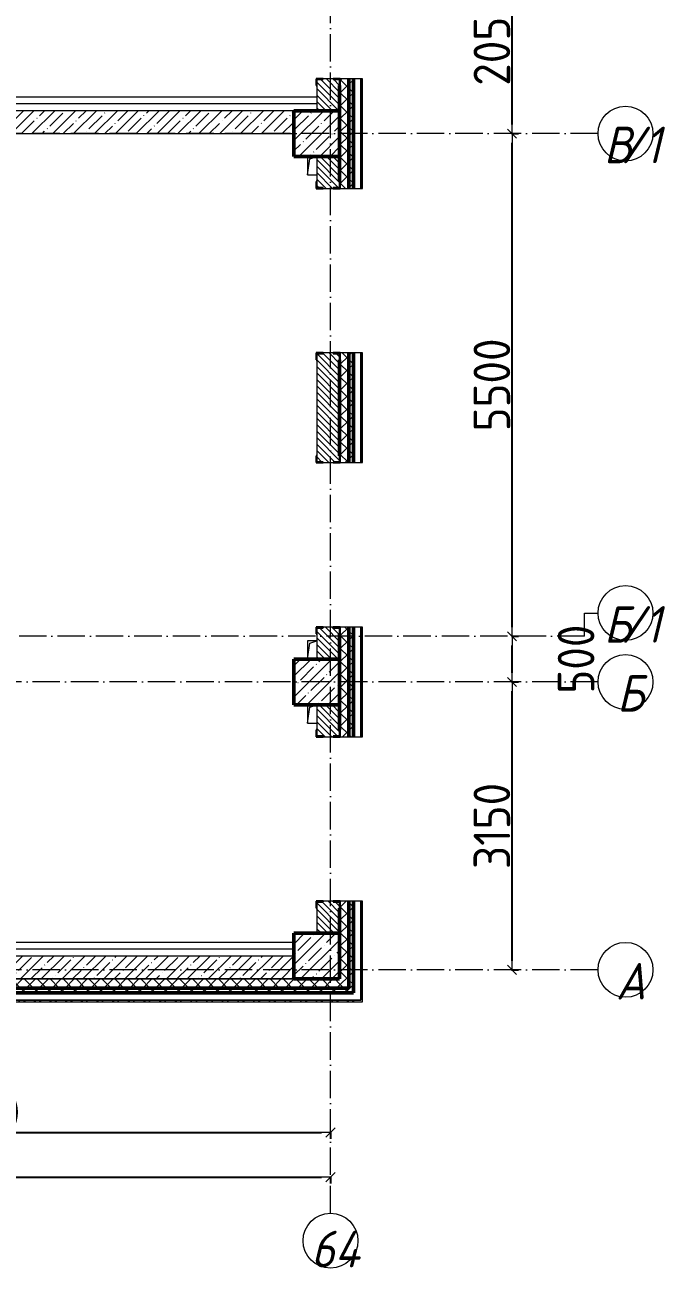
# Model space of a CAD drawing. Header units: millimetres. Extents: x -135211 to 49383, y -8033 to 228499.
# Drawn here: x -32133 to -25135, y 122849 to 136453 of the extents above; entities that cross this region are included whole.
import ezdxf

# ---------------------------------------------------------------- set-up
doc = ezdxf.new("R2010")
doc.units = ezdxf.units.MM
doc.linetypes.add('50_200_ШТРИХ_1Т_ш5_п1_п1_', pattern=[700, 500, -100, 0, -100])
for name, color, linetype, lineweight in [('A-____-____-DIMS', 7, 'Continuous', 9), ('A-DETL-____-OTLN-4', 7, 'Continuous', 18), ('A-GENM-____-MCUT', 7, 'Continuous', 25), ('A-GENM-____-OTLN', 7, 'Continuous', 9), ('A-GENM-____-OTLN-1', 7, 'Continuous', 25), ('A-WALL-____-MCUT-1', 7, 'Continuous', 9), ('A-WALL-____-MCUT-2', 7, 'Continuous', 50), ('A-WALL-____-MCUT-3', 7, 'Continuous', 9), ('A-WALL-____-PATT-1', 7, 'Continuous', 9), ('A-WALL-FNSH-MCUT-1', 7, 'Continuous', 9), ('S-COLS-____-MCUT', 7, 'Continuous', 50), ('S-COLS-____-OTLN', 7, 'Continuous', 9), ('S-GRID-____-IDEN', 7, 'Continuous', 9), ('S-GRID-____-OTLN', 7, 'Continuous', 9), ('S-GRID-____-OTLN-1', 7, '50_200_ШТРИХ_1Т_ш5_п1_п1_', 9)]:
    doc.layers.add(name, color=color, linetype=linetype, lineweight=lineweight)
doc.styles.add('ISOCPEUR_I', font='isocpeui.ttf', dxfattribs={"width": 0.9, "height": 2.5})
doc.styles.add('СПДС', font='isocpeur.ttf', dxfattribs={"width": 0.9})
doc.dimstyles.new('Размера А3', dxfattribs={"dimtxt": 200, "dimasz": 100, "dimexe": 70, "dimexo": 100, "dimgap": 20, "dimtad": 1, "dimdec": 0, "dimrnd": 10, "dimzin": 0, "dimdsep": 46, "dimtxsty": 'СПДС', "dimblk": 'ARROWHEAD_6', "dimcen": 1, "dimclrd": 256, "dimclre": 256, "dimclrt": 256, "dimazin": 0, "dimtfac": 1, "dimtdec": 0, "dimtmove": 2, "dimatfit": 3, "dimfxl": 1, "dimtolj": 1, "dimtzin": 0, "dimarcsym": 0})
pattern_1 = [(45, (-129942.25, 127932.03), (-70.71068, 70.71068), []), (135, (-129942.25, 127932.03), (-70.71068, -70.71068), [])]
pattern_2 = [(135, (-129942.255, 127932.027), (-35.35534, -35.35534), [])]
pattern_3 = [(45, (-129942.25, 127932.03), (-114.04925, 114.04925), []), (45, (-129828.2, 127932.03), (-114.04925, 114.04925), [201.612, -40.322, 3.353, -36.97])]
pattern_4 = [(45, (-129942.25, 127932.03), (-85.53659, 85.53659), []), (45, (-129885.23, 127932.03), (-85.53659, 85.53659), [])]

# ---------------------------------------------------------------- blocks, each defined once
blk = doc.blocks.new('BSC_Колонна _Прямоугольная - 500х500-V25-АР1_План отверстий 3 этажа в осях 1-64_А-ГГ')
at = {"layer": 'S-COLS-____-OTLN'}
h = blk.add_hatch(dxfattribs=at)
h.set_pattern_fill('FP_62', color=256, style=0, pattern_type=2)
h.set_pattern_definition([(45, (-101000, 1668.96), (-114.04925, 114.04925), []), (45, (-100885.95, 1668.96), (-114.04925, 114.04925), [201.613, -40.323, 3.353, -36.97])])
h.paths.add_polyline_path([(-250, -250), (250, -250), (250, 250), (-250, 250), (-250, -177)], flags=0)
at = {"layer": 'S-COLS-____-MCUT'}
for p, q in [((250, 250), (-250, 250)), ((-250, 250), (-250, -250)), ((250, -250), (250, 250)), ((-250, -250), (250, -250))]:
    blk.add_line(p, q, dxfattribs=at)
blk = doc.blocks.new('BSC_Колонна _Прямоугольная - 500х500-V27-АР1_План отверстий 3 этажа в осях 1-64_А-ГГ')
at = {"layer": 'S-COLS-____-OTLN'}
h = blk.add_hatch(dxfattribs=at)
h.set_pattern_fill('FP_64', color=256, style=0, pattern_type=2)
h.set_pattern_definition([(45, (-101000, -7331.04), (-114.04925, 114.04925), []), (45, (-100885.95, -7331.04), (-114.04925, 114.04925), [201.613, -40.323, 3.353, -36.97])])
h.paths.add_polyline_path([(-250, -250), (250, -250), (250, 250), (-250, 250)], flags=0)
at = {"layer": 'S-COLS-____-MCUT'}
for p, q in [((250, 250), (-250, 250)), ((-250, 250), (-250, -250)), ((250, -250), (250, 250)), ((-250, -250), (250, -250))]:
    blk.add_line(p, q, dxfattribs=at)
blk = doc.blocks.new('BSC_Колонна _Прямоугольная - 500х500-V82-АР1_План отверстий 3 этажа в осях 1-64_А-ГГ')
at = {"layer": 'S-COLS-____-OTLN'}
h = blk.add_hatch(dxfattribs=at)
h.set_pattern_fill('FP_119', color=256, style=0, pattern_type=2)
h.set_pattern_definition([(45, (-101000, -1331.04), (-114.04925, 114.04925), []), (45, (-100885.95, -1331.04), (-114.04925, 114.04925), [201.613, -40.323, 3.353, -36.97])])
h.paths.add_polyline_path([(-250, -250), (250, -250), (250, 250), (-250, 250)], flags=0)
at = {"layer": 'S-COLS-____-MCUT'}
for p, q in [((250, 250), (-250, 250)), ((-250, 250), (-250, -250)), ((250, -250), (250, 250)), ((-250, -250), (250, -250))]:
    blk.add_line(p, q, dxfattribs=at)
blk = doc.blocks.new('Фахверк_СКБ_Уголок - 250_2700-27497298-АР1_План отверстий 3 этажа в осях 1-64_А-ГГ')
at = {"layer": 'A-GENM-____-MCUT'}
for p, q in [((200, 181), (125, 181)), ((125, 181), (125, 106)), ((131, 106), (131, 175)), ((131, 175), (200, 175)), ((200, 175), (200, 181)), ((125, 106), (131, 106)), ((131, -6), (125, -6)), ((125, -6), (125, -81)), ((125, -81), (200, -81)), ((131, -75), (131, -6)), ((200, -75), (131, -75)), ((200, -81), (200, -75))]:
    blk.add_line(p, q, dxfattribs=at)
blk = doc.blocks.new('AR_Отверстие прямоугольное _в плите_ - AR_Отверстие прямоугольное _в плите_-V178-АР1_План отверстий 3 этажа в осях 1-64_А-ГГ')
at = {"layer": 'A-GENM-____-OTLN'}
for p, q in [((-50, 100), (-50, -100)), ((-50, -100), (-25, 75)), ((-25, 75), (50, 100)), ((-50, -100), (50, -100))]:
    blk.add_line(p, q, dxfattribs=at)
blk = doc.blocks.new('AR_Отверстие прямоугольное _в плите_ - AR_Отверстие прямоугольное _в плите_-V179-АР1_План отверстий 3 этажа в осях 1-64_А-ГГ')
at = {"layer": 'A-GENM-____-OTLN'}
for p, q in [((50, 100), (-50, 100)), ((-50, 100), (-50, -100)), ((-50, -100), (-25, 75)), ((-25, 75), (50, 100))]:
    blk.add_line(p, q, dxfattribs=at)
blk = doc.blocks.new('Ось сетки - Круг_Ø6_00__ISO-2_5_0_9K_-25732049-АР1_План отверстий 3 этажа в осях 1-64_А-ГГ')
at = {"layer": 'S-GRID-____-IDEN'}
blk.add_circle((0, 0), 3, dxfattribs=at)
blk = doc.blocks.new('ARROWHEAD_6')
at = {"color": 0, "linetype": 'Continuous'}
for p, q in [((0, 0), (-1, 0)), ((-0.5, -0.5), (0.5, 0.5))]:
    blk.add_line(p, q, dxfattribs=at)
blk = doc.blocks.new('*D941')
at = {"layer": 'A-____-____-DIMS', "lineweight": -2, "transparency": 16777216}
for p, q in [((-26814, 129263), (-26738, 129263)), ((-26808, 126213), (-26808, 129163)), ((-26814, 126113), (-26738, 126113))]:
    blk.add_line(p, q, dxfattribs=at)
at = {"layer": 'Defpoints', "color": 0, "transparency": 16777216}
for p in [(-26914, 129263), (-26808, 129263), (-26914, 126113)]:
    blk.add_point(p, dxfattribs=at)
at = {"layer": 'A-____-____-DIMS', "lineweight": -2, "transparency": 16777216, "xscale": 100, "yscale": 100, "zscale": 100}
for p, rotation in [((-26808, 129263), 90), ((-26808, 126113), 270)]:
    blk.add_blockref('ARROWHEAD_6', p, dxfattribs=dict(at, rotation=rotation))
at = {"layer": 'A-____-____-DIMS', "transparency": 16777216, "insert": (-27028, 127688), "char_height": 400, "attachment_point": 5, "rotation": 90, "style": 'СПДС'}
blk.add_mtext('\\A1;3150', dxfattribs=at)
blk = doc.blocks.new('*D942')
at = {"layer": 'A-____-____-DIMS', "lineweight": -2, "transparency": 16777216}
for p, q in [((-26814, 129763), (-26738, 129763)), ((-26808, 129363), (-26808, 129663)), ((-26814, 129263), (-26738, 129263))]:
    blk.add_line(p, q, dxfattribs=at)
at = {"layer": 'Defpoints', "color": 0, "transparency": 16777216}
for p in [(-26914, 129763), (-26808, 129763), (-26914, 129263)]:
    blk.add_point(p, dxfattribs=at)
at = {"layer": 'A-____-____-DIMS', "lineweight": -2, "transparency": 16777216, "xscale": 100, "yscale": 100, "zscale": 100}
for p, rotation in [((-26808, 129763), 90), ((-26808, 129263), 270)]:
    blk.add_blockref('ARROWHEAD_6', p, dxfattribs=dict(at, rotation=rotation))
at = {"layer": 'A-____-____-DIMS', "transparency": 16777216, "insert": (-26108, 129513), "char_height": 400, "attachment_point": 5, "rotation": 90, "style": 'СПДС'}
blk.add_mtext('\\A1;500', dxfattribs=at)
blk = doc.blocks.new('*D943')
at = {"layer": 'A-____-____-DIMS', "lineweight": -2, "transparency": 16777216}
for p, q in [((-26814, 135263), (-26738, 135263)), ((-26808, 129863), (-26808, 135163)), ((-26814, 129763), (-26738, 129763))]:
    blk.add_line(p, q, dxfattribs=at)
at = {"layer": 'Defpoints', "color": 0, "transparency": 16777216}
for p in [(-26914, 135263), (-26808, 135263), (-26914, 129763)]:
    blk.add_point(p, dxfattribs=at)
at = {"layer": 'A-____-____-DIMS', "lineweight": -2, "transparency": 16777216, "xscale": 100, "yscale": 100, "zscale": 100}
for p, rotation in [((-26808, 135263), 90), ((-26808, 129763), 270)]:
    blk.add_blockref('ARROWHEAD_6', p, dxfattribs=dict(at, rotation=rotation))
at = {"layer": 'A-____-____-DIMS', "transparency": 16777216, "insert": (-27028, 132513), "char_height": 400, "attachment_point": 5, "rotation": 90, "style": 'СПДС'}
blk.add_mtext('\\A1;5500', dxfattribs=at)
blk = doc.blocks.new('*D944')
at = {"layer": 'A-____-____-DIMS', "lineweight": -2, "transparency": 16777216}
for p, q in [((-26814, 137313), (-26738, 137313)), ((-26808, 135363), (-26808, 137213)), ((-26814, 135263), (-26738, 135263))]:
    blk.add_line(p, q, dxfattribs=at)
at = {"layer": 'Defpoints', "color": 0, "transparency": 16777216}
for p in [(-26914, 137313), (-26808, 137313), (-26914, 135263)]:
    blk.add_point(p, dxfattribs=at)
at = {"layer": 'A-____-____-DIMS', "lineweight": -2, "transparency": 16777216, "xscale": 100, "yscale": 100, "zscale": 100}
for p, rotation in [((-26808, 137313), 90), ((-26808, 135263), 270)]:
    blk.add_blockref('ARROWHEAD_6', p, dxfattribs=dict(at, rotation=rotation))
at = {"layer": 'A-____-____-DIMS', "transparency": 16777216, "insert": (-27028, 136288), "char_height": 400, "attachment_point": 5, "rotation": 90, "style": 'СПДС'}
blk.add_mtext('\\A1;2050', dxfattribs=at)
blk = doc.blocks.new('*D985')
at = {"layer": 'A-____-____-DIMS', "lineweight": -2, "transparency": 16777216}
for p, q in [((-36592, 124340), (-36592, 124264)), ((-28792, 124340), (-28792, 124264)), ((-36492, 124334), (-28892, 124334))]:
    blk.add_line(p, q, dxfattribs=at)
at = {"layer": 'Defpoints', "color": 0, "transparency": 16777216}
for p in [(-36592, 124440), (-28792, 124440), (-28792, 124334)]:
    blk.add_point(p, dxfattribs=at)
at = {"layer": 'A-____-____-DIMS', "lineweight": -2, "transparency": 16777216, "xscale": 100, "yscale": 100, "zscale": 100, "rotation": 180}
blk.add_blockref('ARROWHEAD_6', (-36592, 124334), dxfattribs=at)
at = {"layer": 'A-____-____-DIMS', "lineweight": -2, "transparency": 16777216, "xscale": 100, "yscale": 100, "zscale": 100}
blk.add_blockref('ARROWHEAD_6', (-28792, 124334), dxfattribs=at)
at = {"layer": 'A-____-____-DIMS', "transparency": 16777216, "insert": (-32692, 124554), "char_height": 400, "attachment_point": 5, "style": 'СПДС'}
blk.add_mtext('\\A1;7800', dxfattribs=at)
blk = doc.blocks.new('*D986')
at = {"layer": 'A-____-____-DIMS', "lineweight": -2, "transparency": 16777216}
for p, q in [((-132292, 123851), (-132292, 123775)), ((-132192, 123845), (-28892, 123845)), ((-28792, 123851), (-28792, 123775))]:
    blk.add_line(p, q, dxfattribs=at)
at = {"layer": 'Defpoints', "color": 0, "transparency": 16777216}
for p in [(-132292, 123951), (-28792, 123951), (-28792, 123845)]:
    blk.add_point(p, dxfattribs=at)
at = {"layer": 'A-____-____-DIMS', "lineweight": -2, "transparency": 16777216, "xscale": 100, "yscale": 100, "zscale": 100, "rotation": 180}
blk.add_blockref('ARROWHEAD_6', (-132292, 123845), dxfattribs=at)
at = {"layer": 'A-____-____-DIMS', "lineweight": -2, "transparency": 16777216, "xscale": 100, "yscale": 100, "zscale": 100}
blk.add_blockref('ARROWHEAD_6', (-28792, 123845), dxfattribs=at)
at = {"layer": 'A-____-____-DIMS', "transparency": 16777216, "insert": (-80542, 124065), "char_height": 400, "attachment_point": 5, "style": 'СПДС'}
blk.add_mtext('\\A1;103500', dxfattribs=at)

msp = doc.modelspace()

# ---------------------------------------------------------------- hatches: boundary and pattern name
at = {"layer": 'A-WALL-____-PATT-1'}
h = msp.add_hatch(dxfattribs=at)
h.set_pattern_fill('FP_1', color=256, style=0, pattern_type=2)
h.set_pattern_definition(pattern_1)
h.paths.add_polyline_path([(-28592.3, 125913.1), (-28592.3, 126863.1), (-28686.3, 126863.1), (-28686.3, 126788.1), (-28692.3, 126788.1), (-28692.3, 125913.1)], flags=0)
h.paths.add_polyline_path([(-28686.3, 128663.1), (-28592.3, 128663.1), (-28592.3, 129863.1), (-28686.3, 129863.1), (-28686.3, 129788.1), (-28692.3, 129788.1), (-28692.3, 128738.1), (-28686.3, 128738.1), (-28686.3, 128666.1)], flags=0)
h.paths.add_polyline_path([(-28592.3, 131663.1), (-28592.3, 132863.1), (-28686.3, 132863.1), (-28686.3, 132788.1), (-28692.3, 132788.1), (-28692.3, 131738.1), (-28686.3, 131738.1), (-28686.3, 131663.1)], flags=0)
h.paths.add_polyline_path([(-28592.3, 134663.1), (-28592.3, 135863.1), (-28686.3, 135863.1), (-28686.3, 135788.1), (-28692.3, 135788.1), (-28692.3, 134738.1), (-28686.3, 134738.1), (-28686.3, 134663.1)], flags=0)
h.paths.add_polyline_path([(-28686.3, 137663.1), (-28592.3, 137663.1), (-28592.3, 138863.1), (-28686.3, 138863.1), (-28686.3, 138788.1), (-28692.3, 138788.1), (-28692.3, 137738.1), (-28686.3, 137738.1), (-28686.3, 137669.1)], flags=0)
h.paths.add_polyline_path([(-28686.3, 143663.1), (-28592.3, 143663.1), (-28592.3, 144863.1), (-28686.3, 144863.1), (-28686.3, 144788.1), (-28692.3, 144788.1), (-28692.3, 143738.1), (-28686.3, 143738.1), (-28686.3, 143669.1)], flags=0)
h.paths.add_polyline_path([(-28686.3, 146663.1), (-28592.3, 146663.1), (-28592.3, 147863.1), (-28686.3, 147863.1), (-28686.3, 147788.1), (-28692.3, 147788.1), (-28692.3, 146738.1), (-28686.3, 146738.1), (-28686.3, 146669.1)], flags=0)
h.paths.add_polyline_path([(-28592.3, 149663.1), (-28592.3, 150863.1), (-28686.3, 150863.1), (-28686.3, 150788.1), (-28692.3, 150788.1), (-28692.3, 149738.1), (-28686.3, 149738.1), (-28686.3, 149663.1)], flags=0)
h.paths.add_polyline_path([(-28686.3, 152663.1), (-28592.3, 152663.1), (-28592.3, 153863.1), (-28686.3, 153863.1), (-28686.3, 153788.1), (-28692.3, 153788.1), (-28692.3, 152738.1), (-28686.3, 152738.1), (-28686.3, 152669.1)], flags=0)
h.paths.add_polyline_path([(-28592.3, 155663.1), (-28592.3, 156863.1), (-28686.3, 156863.1), (-28686.3, 156788.1), (-28692.3, 156788.1), (-28692.3, 155738.1), (-28686.3, 155738.1), (-28686.3, 155663.1)], flags=0)
h.paths.add_polyline_path([(-28592.3, 161663.1), (-28592.3, 162863.1), (-28686.3, 162863.1), (-28686.3, 162788.1), (-28692.3, 162788.1), (-28692.3, 161738.1), (-28686.3, 161738.1), (-28686.3, 161663.1)], flags=0)
h.paths.add_polyline_path([(-28686.3, 164663.1), (-28592.3, 164663.1), (-28592.3, 165863.1), (-28686.3, 165863.1), (-28686.3, 165788.1), (-28692.3, 165788.1), (-28692.3, 164738.1), (-28686.3, 164738.1), (-28686.3, 164669.1)], flags=0)
h.paths.add_polyline_path([(-28592.3, 167663.1), (-28592.3, 168863.1), (-28686.3, 168863.1), (-28686.3, 168788.1), (-28692.3, 168788.1), (-28692.3, 167738.1), (-28686.3, 167738.1), (-28686.3, 167663.1)], flags=0)
h.paths.add_polyline_path([(-28592.3, 173663.1), (-28592.3, 174728.1), (-28692.3, 174728.1), (-28692.3, 173738.1), (-28686.3, 173738.1), (-28686.3, 173663.1)], flags=0)
h = msp.add_hatch(dxfattribs=at)
h.set_pattern_fill('FP_1', color=256, style=0, pattern_type=2)
h.set_pattern_definition(pattern_1)
h.paths.add_polyline_path([(-28592.3, 125863.1), (-28542.3, 125863.1), (-28542.3, 126863.1), (-28592.3, 126863.1), (-28592.3, 125913.1)], flags=0)
h.paths.add_polyline_path([(-28592.3, 128663.1), (-28542.3, 128663.1), (-28542.3, 129863.1), (-28592.3, 129863.1), (-28592.3, 128666.1)], flags=0)
h.paths.add_polyline_path([(-28542.3, 131663.1), (-28542.3, 132863.1), (-28592.3, 132863.1), (-28592.3, 131663.1)], flags=0)
h.paths.add_polyline_path([(-28542.3, 134663.1), (-28542.3, 135863.1), (-28592.3, 135863.1), (-28592.3, 134663.1)], flags=0)
h.paths.add_polyline_path([(-28592.3, 137663.1), (-28542.3, 137663.1), (-28542.3, 138863.1), (-28592.3, 138863.1), (-28592.3, 138126.4)], flags=0)
h.paths.add_polyline_path([(-28592.3, 143663.1), (-28542.3, 143663.1), (-28542.3, 144863.1), (-28592.3, 144863.1), (-28592.3, 144146.6)], flags=0)
h.paths.add_polyline_path([(-28542.3, 146663.1), (-28542.3, 147863.1), (-28592.3, 147863.1), (-28592.3, 146663.1)], flags=0)
h.paths.add_polyline_path([(-28542.3, 149663.1), (-28542.3, 150863.1), (-28592.3, 150863.1), (-28592.3, 149663.1)], flags=0)
h.paths.add_polyline_path([(-28592.3, 152663.1), (-28542.3, 152663.1), (-28542.3, 153863.1), (-28592.3, 153863.1), (-28592.3, 152746.9)], flags=0)
h.paths.add_polyline_path([(-28592.3, 155663.1), (-28542.3, 155663.1), (-28542.3, 156863.1), (-28592.3, 156863.1), (-28592.3, 156187.1)], flags=0)
h.paths.add_polyline_path([(-28592.3, 161663.1), (-28542.3, 161663.1), (-28542.3, 162863.1), (-28592.3, 162863.1), (-28592.3, 162207.3)], flags=0)
h.paths.add_polyline_path([(-28542.3, 164663.1), (-28542.3, 165863.1), (-28592.3, 165863.1), (-28592.3, 164663.1)], flags=0)
h.paths.add_polyline_path([(-28592.3, 167663.1), (-28542.3, 167663.1), (-28542.3, 168863.1), (-28592.3, 168863.1), (-28592.3, 168227.5)], flags=0)
h.paths.add_polyline_path([(-28592.3, 173663.1), (-28542.3, 173663.1), (-28542.3, 174728.1), (-28592.3, 174728.1), (-28592.3, 174247.7)], flags=0)
h = msp.add_hatch(dxfattribs=at)
h.set_pattern_fill('FP_3', color=256, style=0, pattern_type=2)
h.set_pattern_definition(pattern_4)
h.paths.add_polyline_path([(-28462.3, 125763.1), (-28442.3, 125763.1), (-28442.3, 126863.1), (-28462.3, 126863.1), (-28462.3, 125783.1)], flags=0)
h.paths.add_polyline_path([(-28442.3, 128663.1), (-28442.3, 129863.1), (-28462.3, 129863.1), (-28462.3, 128663.1)], flags=0)
h.paths.add_polyline_path([(-28462.3, 131663.1), (-28442.3, 131663.1), (-28442.3, 132863.1), (-28462.3, 132863.1), (-28462.3, 132106.2)], flags=0)
h.paths.add_polyline_path([(-28462.3, 134663.1), (-28442.3, 134663.1), (-28442.3, 135863.1), (-28462.3, 135863.1), (-28462.3, 134686.3)], flags=0)
h.paths.add_polyline_path([(-28442.3, 137663.1), (-28442.3, 138863.1), (-28462.3, 138863.1), (-28462.3, 137663.1)], flags=0)
h.paths.add_polyline_path([(-28442.3, 143663.1), (-28442.3, 144863.1), (-28462.3, 144863.1), (-28462.3, 143663.1)], flags=0)
h.paths.add_polyline_path([(-28442.3, 146663.1), (-28442.3, 147863.1), (-28462.3, 147863.1), (-28462.3, 146663.1)], flags=0)
h.paths.add_polyline_path([(-28442.3, 149663.1), (-28442.3, 150863.1), (-28462.3, 150863.1), (-28462.3, 149663.1)], flags=0)
h.paths.add_polyline_path([(-28462.3, 152663.1), (-28442.3, 152663.1), (-28442.3, 153863.1), (-28462.3, 153863.1), (-28462.3, 152746.9)], flags=0)
h.paths.add_polyline_path([(-28442.3, 155663.1), (-28442.3, 156863.1), (-28462.3, 156863.1), (-28462.3, 155663.1)], flags=0)
h.paths.add_polyline_path([(-28442.3, 161663.1), (-28442.3, 162863.1), (-28462.3, 162863.1), (-28462.3, 161663.1)], flags=0)
h.paths.add_polyline_path([(-28462.3, 164663.1), (-28442.3, 164663.1), (-28442.3, 165863.1), (-28462.3, 165863.1), (-28462.3, 164787.4)], flags=0)
h.paths.add_polyline_path([(-28442.3, 167663.1), (-28442.3, 168863.1), (-28462.3, 168863.1), (-28462.3, 167663.1)], flags=0)
h.paths.add_polyline_path([(-28442.3, 173663.1), (-28442.3, 174728.1), (-28462.3, 174728.1), (-28462.3, 173663.1)], flags=0)
h = msp.add_hatch(dxfattribs=at)
h.set_pattern_fill('FP_6', color=256, style=0, pattern_type=2)
h.set_pattern_definition(pattern_2)
h.paths.add_polyline_path([(-28942.3, 135513.1), (-28692.3, 135513.1), (-28692.3, 135857.1), (-28761.3, 135857.1), (-28761.3, 135863.1), (-28873.3, 135863.1), (-28873.3, 135857.1), (-28942.3, 135857.1), (-28942.3, 135546.3)], flags=0)
h.paths.add_polyline_path([(-28761.3, 137663.1), (-28761.3, 137669.1), (-28692.3, 137669.1), (-28692.3, 138013.1), (-28942.3, 138013.1), (-28942.3, 137669.1), (-28873.3, 137669.1), (-28873.3, 137663.1)], flags=0)
h = msp.add_hatch(dxfattribs=at)
h.set_pattern_fill('FP_38', color=256, style=0, pattern_type=2)
h.set_pattern_definition(pattern_3)
h.paths.add_polyline_path([(-29192.3, 135263.1), (-29192.3, 135513.1), (-36192.3, 135513.1), (-36192.3, 135263.1), (-29210.5, 135263.1)], flags=0)
h = msp.add_hatch(dxfattribs=at)
h.set_pattern_fill('FP_6', color=256, style=0, pattern_type=2)
h.set_pattern_definition(pattern_2)
h.paths.add_polyline_path([(-28692.3, 129513.1), (-28692.3, 129857.1), (-28761.3, 129857.1), (-28761.3, 129863.1), (-28873.3, 129863.1), (-28873.3, 129857.1), (-28942.3, 129857.1), (-28942.3, 129513.1)], flags=0)
h.paths.add_polyline_path([(-28761.3, 131663.1), (-28761.3, 131669.1), (-28692.3, 131669.1), (-28692.3, 132857.1), (-28761.3, 132857.1), (-28761.3, 132863.1), (-28873.3, 132863.1), (-28873.3, 132857.1), (-28942.3, 132857.1), (-28942.3, 131669.1), (-28873.3, 131669.1), (-28873.3, 131663.1)], flags=0)
h.paths.add_polyline_path([(-28873.3, 134663.1), (-28761.3, 134663.1), (-28761.3, 134669.1), (-28692.3, 134669.1), (-28692.3, 135013.1), (-28942.3, 135013.1), (-28942.3, 134669.1), (-28873.3, 134669.1)], flags=0)
h = msp.add_hatch(dxfattribs=at)
h.set_pattern_fill('FP_6', color=256, style=0, pattern_type=2)
h.set_pattern_definition(pattern_2)
h.paths.add_polyline_path([(-28692.3, 126513.1), (-28692.3, 126857.1), (-28761.3, 126857.1), (-28761.3, 126863.1), (-28873.3, 126863.1), (-28873.3, 126857.1), (-28942.3, 126857.1), (-28942.3, 126513.1), (-28873.3, 126513.1)], flags=0)
h.paths.add_polyline_path([(-28761.3, 128663.1), (-28761.3, 128669.1), (-28692.3, 128669.1), (-28692.3, 129013.1), (-28942.3, 129013.1), (-28942.3, 128669.1), (-28873.3, 128669.1), (-28873.3, 128663.1)], flags=0)
h = msp.add_hatch(dxfattribs=at)
h.set_pattern_fill('FP_38', color=256, style=0, pattern_type=2)
h.set_pattern_definition(pattern_3)
h.paths.add_polyline_path([(-29210.5, 126013.1), (-29192.3, 126013.1), (-29192.3, 126263.1), (-36192.3, 126263.1), (-36192.3, 126013.1), (-30977.9, 126013.1)], flags=0)
h = msp.add_hatch(dxfattribs=at)
h.set_pattern_fill('FP_1', color=256, style=0, pattern_type=2)
h.set_pattern_definition(pattern_1)
h.paths.add_polyline_path([(-29192.3, 125913.1), (-28692.3, 125913.1), (-28692.3, 126013.1), (-37717.3, 126013.1), (-37717.3, 126007.1), (-37792.3, 126007.1), (-37792.3, 125913.1), (-29210.5, 125913.1)], flags=0)
h.paths.add_polyline_path([(-40699, 125913.1), (-39592.3, 125913.1), (-39592.3, 126007.1), (-39667.3, 126007.1), (-39667.3, 126013.1), (-47542.3, 126013.1), (-47542.3, 125913.1), (-40942.3, 125913.1)], flags=0)
h.paths.add_polyline_path([(-48542.3, 125913.1), (-48542.3, 126013.1), (-49667.3, 126013.1), (-49667.3, 126007.1), (-49742.3, 126007.1), (-49742.3, 125913.1), (-48652.6, 125913.1)], flags=0)
h.paths.add_polyline_path([(-51542.3, 125913.1), (-51542.3, 126007.1), (-51617.3, 126007.1), (-51617.3, 126013.1), (-52667.3, 126013.1), (-52667.3, 126007.1), (-52742.3, 126007.1), (-52742.3, 125913.1), (-52187.5, 125913.1)], flags=0)
h.paths.add_polyline_path([(-54542.3, 125913.1), (-54542.3, 126013.1), (-55667.3, 126013.1), (-55667.3, 126007.1), (-55742.3, 126007.1), (-55742.3, 125913.1), (-55667.3, 125913.1)], flags=0)
h.paths.add_polyline_path([(-58942.3, 125913.1), (-57542.3, 125913.1), (-57542.3, 126013.1), (-58867.3, 126013.1), (-58867.3, 126007.1), (-58942.3, 126007.1)], flags=0)
h.paths.add_polyline_path([(-61024.8, 125913.1), (-60742.3, 125913.1), (-60742.3, 126007.1), (-60817.3, 126007.1), (-60817.3, 126013.1), (-61867.3, 126013.1), (-61867.3, 126007.1), (-61942.3, 126007.1), (-61942.3, 125913.1), (-61908.6, 125913.1)], flags=0)
h.paths.add_polyline_path([(-63742.3, 125913.1), (-63742.3, 126013.1), (-64867.3, 126013.1), (-64867.3, 126007.1), (-64942.3, 126007.1), (-64942.3, 125913.1), (-64867.3, 125913.1)], flags=0)
h.paths.add_polyline_path([(-67092.3, 125913.1), (-66742.3, 125913.1), (-66742.3, 126007.1), (-66817.3, 126007.1), (-66817.3, 126013.1), (-67867.3, 126013.1), (-67867.3, 126007.1), (-67942.3, 126007.1), (-67942.3, 125913.1), (-67210.9, 125913.1)], flags=0)
h.paths.add_polyline_path([(-69742.3, 125913.1), (-69742.3, 126007.1), (-69817.3, 126007.1), (-69817.3, 126013.1), (-70867.3, 126013.1), (-70867.3, 126007.1), (-70942.3, 126007.1), (-70942.3, 125913.1), (-69862.1, 125913.1)], flags=0)
h.paths.add_polyline_path([(-72742.3, 125913.1), (-72742.3, 126007.1), (-72817.3, 126007.1), (-72817.3, 126013.1), (-73867.3, 126013.1), (-73867.3, 126007.1), (-73942.3, 126007.1), (-73942.3, 125913.1), (-73397.1, 125913.1)], flags=0)
h.paths.add_polyline_path([(-76932, 125913.1), (-75742.3, 125913.1), (-75742.3, 126007.1), (-75817.3, 126007.1), (-75817.3, 126013.1), (-76867.3, 126013.1), (-76867.3, 126007.1), (-76942.3, 126007.1), (-76942.3, 125913.1), (-76936.3, 125913.1)], flags=0)
h.paths.add_polyline_path([(-79942.3, 125913.1), (-78742.3, 125913.1), (-78742.3, 126007.1), (-78817.3, 126007.1), (-78817.3, 126013.1), (-79867.3, 126013.1), (-79867.3, 126007.1), (-79942.3, 126007.1)], flags=0)
h.paths.add_polyline_path([(-84885.6, 125913.1), (-84742.3, 125913.1), (-84742.3, 126007.1), (-84817.3, 126007.1), (-84817.3, 126013.1), (-85867.3, 126013.1), (-85867.3, 126007.1), (-85942.3, 126007.1), (-85942.3, 125913.1), (-85092.3, 125913.1)], flags=0)
h.paths.add_polyline_path([(-87742.3, 125913.1), (-87742.3, 126007.1), (-87817.3, 126007.1), (-87817.3, 126013.1), (-88867.3, 126013.1), (-88867.3, 126007.1), (-88942.3, 126007.1), (-88942.3, 125913.1), (-87748.3, 125913.1)], flags=0)
h.paths.add_polyline_path([(-91071.7, 125913.1), (-90742.3, 125913.1), (-90742.3, 126007.1), (-90817.3, 126007.7), (-90817.3, 126013.1), (-92142.3, 126013.1), (-92142.3, 125913.1)], flags=0)
h.paths.add_polyline_path([(-94606.6, 125913.1), (-93942.3, 125913.1), (-93942.3, 126007.1), (-94017.3, 126007.1), (-94017.3, 126013.1), (-95142.3, 126013.1), (-95142.3, 125913.1)], flags=0)
h.paths.add_polyline_path([(-96942.3, 125913.1), (-96942.3, 126007.1), (-97017.3, 126007.1), (-97017.3, 126013.1), (-98067.3, 126013.1), (-98067.3, 126007.1), (-98142.3, 126007.1), (-98141.6, 125913.1), (-96948.3, 125913.1)], flags=0)
h.paths.add_polyline_path([(-99942.3, 125913.1), (-99942.3, 126007.1), (-100017.3, 126007.1), (-100017.3, 126013.1), (-101142.3, 126013.1), (-101142.3, 125913.1), (-100792.8, 125913.1)], flags=0)
h.paths.add_polyline_path([(-102942.3, 125913.1), (-102942.3, 126007.1), (-103017.3, 126007.1), (-103017.3, 126013.1), (-104142.3, 126013.1), (-104142.3, 125913.1), (-103444, 125913.1)], flags=0)
h.paths.add_polyline_path([(-105942.3, 125913.1), (-105942.3, 126007.1), (-106017.3, 126007.1), (-106017.3, 126013.1), (-107067.3, 126013.1), (-107067.3, 126007.1), (-107142.3, 126007.1), (-107142.3, 125913.1), (-106978.9, 125913.1)], flags=0)
h.paths.add_polyline_path([(-115816.2, 125913.1), (-114942.3, 125913.1), (-114942.3, 126007.1), (-115017.3, 126007.1), (-115017.3, 126013.1), (-116067.3, 126013.1), (-116067.3, 126007.1), (-116142.3, 126007.1), (-116142.3, 125913.1)], flags=0)
h.paths.add_polyline_path([(-117583.7, 125913.1), (-117142.3, 125913.1), (-117142.3, 126007.1), (-117217.3, 126007.1), (-117217.3, 126013.1), (-122467.3, 126013.1), (-122467.3, 126007.1), (-122542.3, 126007.1), (-122542.3, 125913.1), (-119042.3, 125913.1)], flags=0)
h.paths.add_polyline_path([(-124653.5, 125913.1), (-123542.3, 125913.1), (-123542.3, 126007.1), (-123617.3, 126007.1), (-123617.3, 126013.1), (-132392.3, 126013.1), (-132392.3, 125913.1), (-126421, 125913.1)], flags=0)
h = msp.add_hatch(dxfattribs=at)
h.set_pattern_fill('FP_1', color=256, style=0, pattern_type=2)
h.set_pattern_definition(pattern_1)
h.paths.add_polyline_path([(-28692.3, 125863.1), (-28592.3, 125863.1), (-28592.3, 125913.1), (-37792.3, 125913.1), (-37792.3, 125863.1), (-29210.5, 125863.1)], flags=0)
h.paths.add_polyline_path([(-40699, 125863.1), (-39592.3, 125863.1), (-39592.3, 125913.1), (-47542.3, 125913.1), (-47542.3, 125863.1), (-41582.7, 125863.1)], flags=0)
h.paths.add_polyline_path([(-48652.6, 125863.1), (-48542.3, 125863.1), (-48542.3, 125913.1), (-49742.3, 125913.1), (-49742.3, 125863.1), (-49536.3, 125863.1)], flags=0)
h.paths.add_polyline_path([(-52742.3, 125863.1), (-51542.3, 125863.1), (-51542.3, 125913.1), (-52742.3, 125913.1)], flags=0)
h.paths.add_polyline_path([(-55722.4, 125863.1), (-54542.3, 125863.1), (-54542.3, 125913.1), (-55742.3, 125913.1), (-55742.3, 125863.1)], flags=0)
h.paths.add_polyline_path([(-57542.3, 125863.1), (-57542.3, 125913.1), (-58942.3, 125913.1), (-58942.3, 125863.1), (-58373.6, 125863.1)], flags=0)
h.paths.add_polyline_path([(-60742.3, 125863.1), (-60742.3, 125913.1), (-61942.3, 125913.1), (-61942.3, 125863.1), (-61024.8, 125863.1)], flags=0)
h.paths.add_polyline_path([(-63742.3, 125863.1), (-63742.3, 125913.1), (-64942.3, 125913.1), (-64942.3, 125863.1)], flags=0)
h.paths.add_polyline_path([(-66742.3, 125863.1), (-66742.3, 125913.1), (-67942.3, 125913.1), (-67942.3, 125863.1), (-67210.9, 125863.1)], flags=0)
h.paths.add_polyline_path([(-70942.3, 125863.1), (-69742.3, 125863.1), (-69742.3, 125913.1), (-70942.3, 125913.1)], flags=0)
h.paths.add_polyline_path([(-73942.3, 125863.1), (-72742.3, 125863.1), (-72742.3, 125913.1), (-73942.3, 125913.1)], flags=0)
h.paths.add_polyline_path([(-76932, 125863.1), (-75742.3, 125863.1), (-75742.3, 125913.1), (-76942.3, 125913.1), (-76942.3, 125863.1)], flags=0)
h.paths.add_polyline_path([(-78742.3, 125863.1), (-78742.3, 125913.1), (-79942.3, 125913.1), (-79942.3, 125863.1), (-79583.2, 125863.1)], flags=0)
h.paths.add_polyline_path([(-84885.6, 125863.1), (-84742.3, 125863.1), (-84742.3, 125913.1), (-85942.3, 125913.1), (-85942.3, 125863.1), (-85769.3, 125863.1)], flags=0)
h.paths.add_polyline_path([(-87742.3, 125863.1), (-87742.3, 125913.1), (-88942.3, 125913.1), (-88942.3, 125863.1), (-88420.5, 125863.1)], flags=0)
h.paths.add_polyline_path([(-91071.7, 125863.1), (-90742.3, 125863.1), (-90742.3, 125913.1), (-92142.3, 125913.1), (-92142.3, 125863.1)], flags=0)
h.paths.add_polyline_path([(-93942.3, 125863.1), (-93942.3, 125913.1), (-95142.3, 125913.1), (-95142.3, 125863.1), (-94606.6, 125863.1)], flags=0)
h.paths.add_polyline_path([(-96942.3, 125863.1), (-96942.3, 125913.1), (-98142.3, 125913.1), (-98141.6, 125863.1)], flags=0)
h.paths.add_polyline_path([(-99942.3, 125863.1), (-99942.3, 125913.1), (-101142.3, 125913.1), (-101142.3, 125863.1), (-100792.8, 125863.1)], flags=0)
h.paths.add_polyline_path([(-102942.3, 125863.1), (-102942.3, 125913.1), (-104142.3, 125913.1), (-104142.3, 125863.1), (-103444, 125863.1)], flags=0)
h.paths.add_polyline_path([(-106978.9, 125863.1), (-105942.3, 125863.1), (-105942.3, 125913.1), (-107142.3, 125913.1), (-107142.3, 125863.1)], flags=0)
h.paths.add_polyline_path([(-116142.3, 125863.1), (-114942.3, 125863.1), (-114942.3, 125913.1), (-116142.3, 125913.1)], flags=0)
h.paths.add_polyline_path([(-117142.3, 125863.1), (-117142.3, 125913.1), (-122542.3, 125913.1), (-122542.3, 125863.1), (-117583.7, 125863.1)], flags=0)
h.paths.add_polyline_path([(-123769.8, 125863.1), (-123542.3, 125863.1), (-123542.3, 125913.1), (-132492.3, 125913.1), (-132492.3, 125863.1), (-124653.5, 125863.1)], flags=0)
h = msp.add_hatch(dxfattribs=at)
h.set_pattern_fill('FP_3', color=256, style=0, pattern_type=2)
h.set_pattern_definition(pattern_4)
h.paths.add_polyline_path([(-28462.3, 125763.1), (-28462.3, 125783.1), (-37792.3, 125783.1), (-37792.3, 125763.1), (-29210.5, 125763.1)], flags=0)
h.paths.add_polyline_path([(-40699, 125763.1), (-39592.3, 125763.1), (-39592.3, 125783.1), (-47542.3, 125783.1), (-47542.3, 125763.1), (-41582.7, 125763.1)], flags=0)
h.paths.add_polyline_path([(-49536.3, 125763.1), (-48542.3, 125763.1), (-48542.3, 125783.1), (-49742.3, 125783.1), (-49742.3, 125763.1)], flags=0)
h.paths.add_polyline_path([(-51542.3, 125763.1), (-51542.3, 125783.1), (-52741.3, 125783.1), (-52741.3, 125763.1), (-52187.5, 125763.1)], flags=0)
h.paths.add_polyline_path([(-55722.4, 125763.1), (-54542.3, 125763.1), (-54542.3, 125783.1), (-55742.3, 125783.1), (-55742.3, 125763.1)], flags=0)
h.paths.add_polyline_path([(-58057.3, 125763.1), (-57542.3, 125763.1), (-57542.3, 125783.1), (-58057.3, 125783.1)], flags=0)

# ---------------------------------------------------------------- linework, layer by layer
at = {"layer": 'A-DETL-____-OTLN-4'}
for p, q in [((-28942.3, 135663.1), (-36492.3, 135663.1)), ((-28942.3, 135588.1), (-36492.3, 135588.1)), ((-29192.3, 126413.1), (-36192.3, 126413.1)), ((-29192.3, 126338.1), (-36192.3, 126338.1))]:
    msp.add_line(p, q, dxfattribs=at)
at = {"layer": 'A-WALL-____-MCUT-1'}
for p, q in [((-29192.3, 135513.1), (-36192.3, 135513.1)), ((-36192.3, 135263.1), (-29192.3, 135263.1)), ((-29192.3, 126263.1), (-36192.3, 126263.1)), ((-36192.3, 126013.1), (-29192.3, 126013.1))]:
    msp.add_line(p, q, dxfattribs=at)
at = {"layer": 'A-WALL-____-MCUT-2'}
for p, q in [((-28692.3, 135788.1), (-28692.3, 135513.1)), ((-28692.3, 135513.1), (-28692.3, 135788.1)), ((-28592.3, 134663.1), (-28592.3, 135863.1)), ((-28542.3, 134663.1), (-28542.3, 135863.1)), ((-28692.3, 135013.1), (-28692.3, 134738.1)), ((-28692.3, 134738.1), (-28692.3, 135013.1)), ((-28692.3, 132788.1), (-28692.3, 131738.1)), ((-28692.3, 131738.1), (-28692.3, 132788.1)), ((-28592.3, 131663.1), (-28592.3, 132863.1)), ((-28542.3, 131663.1), (-28542.3, 132863.1)), ((-28692.3, 129788.1), (-28692.3, 129513.1)), ((-28692.3, 129513.1), (-28692.3, 129788.1)), ((-28592.3, 128663.1), (-28592.3, 129863.1)), ((-28542.3, 128663.1), (-28542.3, 129863.1)), ((-28692.3, 129013.1), (-28692.3, 128738.1)), ((-28692.3, 128738.1), (-28692.3, 129013.1)), ((-28692.3, 126788.1), (-28692.3, 126513.1)), ((-28692.3, 126513.1), (-28692.3, 126788.1)), ((-28592.3, 125913.1), (-28592.3, 126863.1)), ((-28542.3, 125863.1), (-28542.3, 126863.1)), ((-37792.3, 125913.1), (-28592.3, 125913.1)), ((-37792.3, 125863.1), (-28542.3, 125863.1))]:
    msp.add_line(p, q, dxfattribs=at)
at = {"layer": 'A-WALL-____-MCUT-3'}
for p, q in [((-28942.3, 135788.1), (-28942.3, 135513.1)), ((-28761.3, 135863.1), (-28873.3, 135863.1)), ((-28462.3, 135863.1), (-28686.3, 135863.1)), ((-28462.3, 134663.1), (-28462.3, 135863.1)), ((-28942.3, 135013.1), (-28942.3, 134738.1)), ((-28873.3, 134663.1), (-28761.3, 134663.1)), ((-28686.3, 134663.1), (-28462.3, 134663.1)), ((-28942.3, 132788.1), (-28942.3, 131738.1)), ((-28761.3, 132863.1), (-28873.3, 132863.1)), ((-28462.3, 132863.1), (-28686.3, 132863.1)), ((-28462.3, 131663.1), (-28462.3, 132863.1)), ((-28873.3, 131663.1), (-28761.3, 131663.1)), ((-28686.3, 131663.1), (-28462.3, 131663.1)), ((-28942.3, 129788.1), (-28942.3, 129513.1)), ((-28761.3, 129863.1), (-28873.3, 129863.1)), ((-28462.3, 129863.1), (-28686.3, 129863.1)), ((-28462.3, 128663.1), (-28462.3, 129863.1)), ((-28942.3, 129013.1), (-28942.3, 128738.1)), ((-28873.3, 128663.1), (-28761.3, 128663.1)), ((-28686.3, 128663.1), (-28462.3, 128663.1)), ((-28942.3, 126788.1), (-28942.3, 126513.1)), ((-28761.3, 126863.1), (-28873.3, 126863.1)), ((-28462.3, 126863.1), (-28686.3, 126863.1)), ((-28462.3, 125783.1), (-28462.3, 126863.1)), ((-29192.3, 126013.1), (-36192.3, 126013.1)), ((-37792.3, 125783.1), (-28462.3, 125783.1))]:
    msp.add_line(p, q, dxfattribs=at)
at = {"layer": 'A-WALL-FNSH-MCUT-1'}
for p, q in [((-28442.3, 135863.1), (-28462.3, 135863.1)), ((-28462.3, 135863.1), (-28462.3, 134663.1)), ((-28442.3, 134663.1), (-28442.3, 135863.1)), ((-28462.3, 134663.1), (-28442.3, 134663.1)), ((-28442.3, 132863.1), (-28462.3, 132863.1)), ((-28462.3, 132863.1), (-28462.3, 131663.1)), ((-28442.3, 131663.1), (-28442.3, 132863.1)), ((-28462.3, 131663.1), (-28442.3, 131663.1)), ((-28442.3, 129863.1), (-28462.3, 129863.1)), ((-28462.3, 129863.1), (-28462.3, 128663.1)), ((-28442.3, 128663.1), (-28442.3, 129863.1)), ((-28462.3, 128663.1), (-28442.3, 128663.1)), ((-28442.3, 126863.1), (-28462.3, 126863.1)), ((-28462.3, 126863.1), (-28462.3, 125783.1)), ((-28442.3, 125763.1), (-28442.3, 126863.1)), ((-28462.3, 125783.1), (-37792.3, 125783.1)), ((-37792.3, 125763.1), (-28442.3, 125763.1))]:
    msp.add_line(p, q, dxfattribs=at)
at = {"layer": 'S-GRID-____-OTLN'}
for p, q in [((-26015.8, 130017.1), (-25867.8, 130017.1)), ((-26015.8, 129763.1), (-26015.8, 130017.1))]:
    msp.add_line(p, q, dxfattribs=at)
at = {"layer": 'S-GRID-____-OTLN-1', "color": 251, "ltscale": 0.6, "true_color": 0x636466}
for p, q in [((-28792.3, 123449.4), (-28792.3, 177813)), ((-25867.8, 135263.1), (-36921, 135263.1)), ((-26015.8, 129763.1), (-134611, 129763.1)), ((-25867.8, 129263.1), (-36921, 129263.1)), ((-25867.8, 126113.1), (-134611, 126113.1))]:
    msp.add_line(p, q, dxfattribs=at)

# ---------------------------------------------------------------- block references
at = {"layer": 'A-GENM-____-OTLN'}
for name, p in [('AR_Отверстие прямоугольное _в плите_ - AR_Отверстие прямоугольное _в плите_-V178-АР1_План отверстий 3 этажа в осях 1-64_А-ГГ', (-28992.3, 134913.1)), ('AR_Отверстие прямоугольное _в плите_ - AR_Отверстие прямоугольное _в плите_-V179-АР1_План отверстий 3 этажа в осях 1-64_А-ГГ', (-28992.3, 129613.1)), ('AR_Отверстие прямоугольное _в плите_ - AR_Отверстие прямоугольное _в плите_-V178-АР1_План отверстий 3 этажа в осях 1-64_А-ГГ', (-28992.3, 128913.1))]:
    msp.add_blockref(name, p, dxfattribs=at)
at = {"layer": 'A-GENM-____-OTLN-1'}
for p, rotation in [((-28867.3, 135988.1), 269.9999999999999), ((-28767.3, 134538.1), 89.9999999999999), ((-28867.3, 132988.1), 269.9999999999999), ((-28767.3, 131538.1), 89.9999999999999), ((-28867.3, 129988.1), 269.9999999999999), ((-28767.3, 128538.1), 89.9999999999999), ((-28867.3, 126988.1), 269.9999999999999)]:
    msp.add_blockref('Фахверк_СКБ_Уголок - 250_2700-27497298-АР1_План отверстий 3 этажа в осях 1-64_А-ГГ', p, dxfattribs=dict(at, rotation=rotation))
at = {"layer": 'S-COLS-____-OTLN'}
for name, p in [('BSC_Колонна _Прямоугольная - 500х500-V27-АР1_План отверстий 3 этажа в осях 1-64_А-ГГ', (-28942.3, 135263.1)), ('BSC_Колонна _Прямоугольная - 500х500-V82-АР1_План отверстий 3 этажа в осях 1-64_А-ГГ', (-28942.3, 129263.1)), ('BSC_Колонна _Прямоугольная - 500х500-V25-АР1_План отверстий 3 этажа в осях 1-64_А-ГГ', (-28942.3, 126263.1))]:
    msp.add_blockref(name, p, dxfattribs=at)
at = {"layer": 'S-GRID-____-IDEN', "xscale": 99.99999999999993, "yscale": 99.99999999999993, "zscale": 99.99999999999993, "rotation": 89.99999999999982}
for p in [(-25567.8, 135263.1), (-25567.8, 130017.1), (-25567.8, 129263.1), (-25567.8, 126113.1)]:
    msp.add_blockref('Ось сетки - Круг_Ø6_00__ISO-2_5_0_9K_-25732049-АР1_План отверстий 3 этажа в осях 1-64_А-ГГ', p, dxfattribs=at)
at = {"layer": 'S-GRID-____-IDEN', "xscale": 99.99999999999993, "yscale": 99.99999999999993, "zscale": 99.99999999999993}
msp.add_blockref('Ось сетки - Круг_Ø6_00__ISO-2_5_0_9K_-25732049-АР1_План отверстий 3 этажа в осях 1-64_А-ГГ', (-28792.3, 123149.4), dxfattribs=at)

# ---------------------------------------------------------------- texts
at = {"layer": 'S-GRID-____-IDEN', "char_height": 400, "attachment_point": 1, "style": 'ISOCPEUR_I'}
for s, insert, width in [('\\fISOCPEUR|b0|i1|c204|p34|;\\W.9;В', (-25803.3, 135339.1), 223.671), ('/1', (-25618.8, 135339.1), 346.329), ('\\fISOCPEUR|b0|i1|c204|p34|;\\W.9;Б', (-25803.3, 130093.1), 223.671), ('/1', (-25618.8, 130093.1), 346.329), ('\\fISOCPEUR|b0|i1|c204|p34|;\\W.9;Б', (-25660.7, 129339.1), 223.671), ('\\fISOCPEUR|b0|i1|c204|p34|;\\W.9;А', (-25672.4, 126189.1), 252.532), ('64', (-29006.2, 123258.2), 425.696)]:
    msp.add_mtext(s, dxfattribs=dict(at, insert=insert, width=width))

# ---------------------------------------------------------------- dimensions: what is measured, and where the dimension line sits
at = {"layer": 'A-____-____-DIMS'}
for base, p1, p2, picture, middle in [((-26808, 137313.1), (-26914.1, 135263.1), (-26914.1, 137313.1), '*D944', (-27028, 136288.1)), ((-26808, 135263.1), (-26914.1, 129763.1), (-26914.1, 135263.1), '*D943', (-27028, 132513.1)), ((-26808, 129763.1), (-26914.1, 129263.1), (-26914.1, 129763.1), '*D942', (-26108, 129513.1)), ((-26808, 129263.1), (-26914.1, 126113.1), (-26914.1, 129263.1), '*D941', (-27028, 127688.1))]:
    dim = msp.add_linear_dim(base=base, p1=p1, p2=p2, angle=90, dimstyle='Размера А3', override={"dimtxt": 400}, dxfattribs=at)
    dim.commit()
    dim.dimension.update_dxf_attribs({"geometry": picture, "text_midpoint": middle})
for base, p1, p2, picture, middle in [((-28792.3, 124333.5), (-36592.3, 124439.6), (-28792.3, 124439.6), '*D985', (-32692.3, 124553.5)), ((-28792.3, 123845.3), (-132292.3, 123951.4), (-28792.3, 123951.4), '*D986', (-80542.3, 124065.3))]:
    dim = msp.add_linear_dim(base=base, p1=p1, p2=p2, dimstyle='Размера А3', override={"dimtxt": 400}, dxfattribs=at)
    dim.commit()
    dim.dimension.update_dxf_attribs({"geometry": picture, "text_midpoint": middle})

doc.saveas('drawing.dxf')
